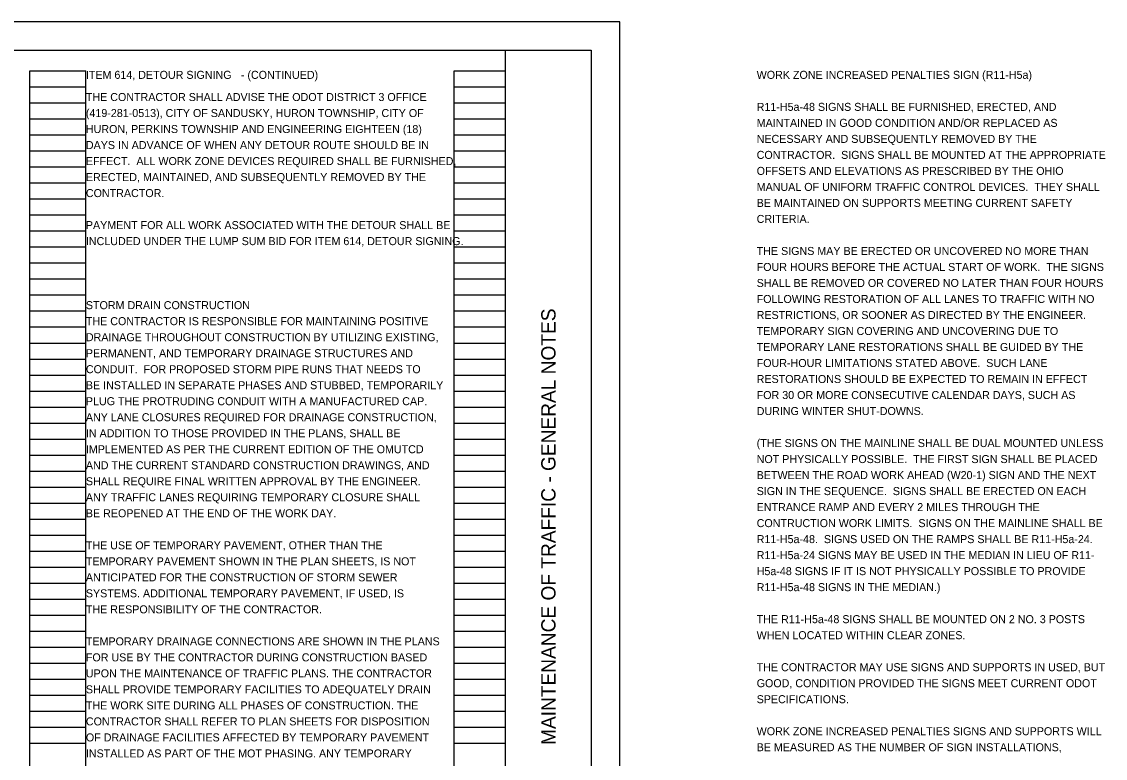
# Model space of a CAD drawing. Extents: x -68 to 43, y 0 to 22.
# Drawn here: x 23.54 to 42.49, y 9.12 to 22 of the extents above; entities that cross this region are included whole.
import ezdxf

# ---------------------------------------------------------------- set-up
doc = ezdxf.new("R2010")
doc.units = 0
for name, color, linetype in [('Default', 7, 'Continuous'), ('SH_Border', 7, 'Continuous'), ('SH_Cut_Line', 7, 'Continuous'), ('SH_Data', 7, 'Continuous'), ('SH_Text', 7, 'Continuous')]:
    doc.layers.add(name, color=color, linetype=linetype)

msp = doc.modelspace()

# ---------------------------------------------------------------- linework, layer by layer
at = {"layer": 'SH_Border'}
msp.add_line((32, 0.5), (32, 21.5), dxfattribs=at)
msp.add_lwpolyline([(1.5, 21.5), (33.5, 21.5), (33.5, 0.5), (1.5, 0.5)], close=True, dxfattribs=at)
at = {"layer": 'SH_Cut_Line'}
msp.add_lwpolyline([(0, 0), (34, 0), (34, 22), (0, 22)], close=True, dxfattribs=at)
at = {"layer": 'SH_Data'}
for p, q in [((23.68, 0.98), (23.68, 21.14)), ((23.68, 21.14), (24.66, 21.14)), ((24.66, 0.98), (24.66, 21.14)), ((31.1, 0.98), (31.1, 21.14)), ((31.1, 21.14), (32, 21.14)), ((32, 0.98), (32, 21.14)), ((23.68, 20.86), (24.66, 20.86)), ((31.1, 20.86), (32, 20.86)), ((23.68, 20.58), (24.66, 20.58)), ((31.1, 20.58), (32, 20.58)), ((23.68, 20.3), (24.66, 20.3)), ((31.1, 20.3), (32, 20.3)), ((23.68, 20.02), (24.66, 20.02)), ((31.1, 20.02), (32, 20.02)), ((23.68, 19.74), (24.66, 19.74)), ((31.1, 19.74), (32, 19.74)), ((23.68, 19.46), (24.66, 19.46)), ((31.1, 19.46), (32, 19.46)), ((23.68, 19.18), (24.66, 19.18)), ((31.1, 19.18), (32, 19.18)), ((23.68, 18.9), (24.66, 18.9)), ((31.1, 18.9), (32, 18.9)), ((23.68, 18.62), (24.66, 18.62)), ((31.1, 18.62), (32, 18.62)), ((23.68, 18.34), (24.66, 18.34)), ((31.1, 18.34), (32, 18.34)), ((23.68, 18.06), (24.66, 18.06)), ((31.1, 18.06), (32, 18.06)), ((23.68, 17.78), (24.66, 17.78)), ((31.1, 17.78), (32, 17.78)), ((23.68, 17.5), (24.66, 17.5)), ((31.1, 17.5), (32, 17.5)), ((23.68, 17.22), (24.66, 17.22)), ((31.1, 17.22), (32, 17.22)), ((23.68, 16.94), (24.66, 16.94)), ((31.1, 16.94), (32, 16.94)), ((23.68, 16.66), (24.66, 16.66)), ((31.1, 16.66), (32, 16.66)), ((23.68, 16.38), (24.66, 16.38)), ((31.1, 16.38), (32, 16.38)), ((23.68, 16.1), (24.66, 16.1)), ((31.1, 16.1), (32, 16.1)), ((23.68, 15.82), (24.66, 15.82)), ((31.1, 15.82), (32, 15.82)), ((23.68, 15.54), (24.66, 15.54)), ((31.1, 15.54), (32, 15.54)), ((23.68, 15.26), (24.66, 15.26)), ((31.1, 15.26), (32, 15.26)), ((23.68, 14.98), (24.66, 14.98)), ((31.1, 14.98), (32, 14.98)), ((23.68, 14.7), (24.66, 14.7)), ((31.1, 14.7), (32, 14.7)), ((23.68, 14.42), (24.66, 14.42)), ((31.1, 14.42), (32, 14.42)), ((23.68, 14.14), (24.66, 14.14)), ((31.1, 14.14), (32, 14.14)), ((23.68, 13.86), (24.66, 13.86)), ((31.1, 13.86), (32, 13.86)), ((23.68, 13.58), (24.66, 13.58)), ((31.1, 13.58), (32, 13.58)), ((23.68, 13.3), (24.66, 13.3)), ((31.1, 13.3), (32, 13.3)), ((23.68, 13.02), (24.66, 13.02)), ((31.1, 13.02), (32, 13.02)), ((23.68, 12.74), (24.66, 12.74)), ((31.1, 12.74), (32, 12.74)), ((23.68, 12.46), (24.66, 12.46)), ((31.1, 12.46), (32, 12.46)), ((23.68, 12.18), (24.66, 12.18)), ((31.1, 12.18), (32, 12.18)), ((23.68, 11.9), (24.66, 11.9)), ((31.1, 11.9), (32, 11.9)), ((23.68, 11.62), (24.66, 11.62)), ((31.1, 11.62), (32, 11.62)), ((23.68, 11.34), (24.66, 11.34)), ((31.1, 11.34), (32, 11.34)), ((23.68, 11.06), (24.66, 11.06)), ((31.1, 11.06), (32, 11.06)), ((23.68, 10.78), (24.66, 10.78)), ((31.1, 10.78), (32, 10.78)), ((23.68, 10.5), (24.66, 10.5)), ((31.1, 10.5), (32, 10.5)), ((23.68, 10.22), (24.66, 10.22)), ((31.1, 10.22), (32, 10.22)), ((23.68, 9.94), (24.66, 9.94)), ((31.1, 9.94), (32, 9.94)), ((23.68, 9.66), (24.66, 9.66)), ((31.1, 9.66), (32, 9.66)), ((23.68, 9.38), (24.66, 9.38)), ((31.1, 9.38), (32, 9.38))]:
    msp.add_line(p, q, dxfattribs=at)

# ---------------------------------------------------------------- texts
at = {"layer": 'Default'}
for s, p in [('THE CONTRACTOR SHALL ADVISE THE ODOT DISTRICT 3 OFFICE', (24.66, 20.612)), ('(419-281-0513), CITY OF SANDUSKY, HURON TOWNSHIP, CITY OF ', (24.66, 20.332)), ('HURON, PERKINS TOWNSHIP AND ENGINEERING EIGHTEEN (18) ', (24.66, 20.052)), ('DAYS IN ADVANCE OF WHEN ANY DETOUR ROUTE SHOULD BE IN ', (24.66, 19.772)), ('EFFECT.  ALL WORK ZONE DEVICES REQUIRED SHALL BE FURNISHED, ', (24.66, 19.492)), ('ERECTED, MAINTAINED, AND SUBSEQUENTLY REMOVED BY THE ', (24.66, 19.212)), ('CONTRACTOR.', (24.66, 18.932)), ('PAYMENT FOR ALL WORK ASSOCIATED WITH THE DETOUR SHALL BE', (24.66, 18.372)), ('INCLUDED UNDER THE LUMP SUM BID FOR ITEM 614, DETOUR SIGNING.', (24.66, 18.092))]:
    msp.add_text(s, height=0.14, dxfattribs=at).set_placement(p)
at = {"layer": 'SH_Data'}
msp.add_text('MAINTENANCE OF TRAFFIC - GENERAL NOTES', height=0.25, rotation=90, dxfattribs=at).set_placement((32.875, 9.35))
at = {"layer": 'SH_Text'}
for s, p in [('ITEM 614, DETOUR SIGNING', (24.66, 21)), (' - (CONTINUED)', (27.319, 21)), ('WORK ZONE INCREASED PENALTIES SIGN (R11-H5a)', (36.393, 21)), ('R11-H5a-48 SIGNS SHALL BE FURNISHED, ERECTED, AND ', (36.393, 20.44)), ('MAINTAINED IN GOOD CONDITION AND/OR REPLACED AS ', (36.393, 20.16)), ('NECESSARY AND SUBSEQUENTLY REMOVED BY THE ', (36.393, 19.88)), ('CONTRACTOR.  SIGNS SHALL BE MOUNTED AT THE APPROPRIATE ', (36.393, 19.6)), ('OFFSETS AND ELEVATIONS AS PRESCRIBED BY THE OHIO ', (36.393, 19.32)), ('MANUAL OF UNIFORM TRAFFIC CONTROL DEVICES.  THEY SHALL ', (36.393, 19.04)), ('BE MAINTAINED ON SUPPORTS MEETING CURRENT SAFETY ', (36.393, 18.76)), ('CRITERIA.', (36.393, 18.48)), ('THE SIGNS MAY BE ERECTED OR UNCOVERED NO MORE THAN ', (36.393, 17.92)), ('FOUR HOURS BEFORE THE ACTUAL START OF WORK.  THE SIGNS ', (36.393, 17.64)), ('SHALL BE REMOVED OR COVERED NO LATER THAN FOUR HOURS ', (36.393, 17.36)), ('STORM DRAIN CONSTRUCTION', (24.66, 16.972)), ('FOLLOWING RESTORATION OF ALL LANES TO TRAFFIC WITH NO ', (36.393, 17.08)), ('RESTRICTIONS, OR SOONER AS DIRECTED BY THE ENGINEER.  ', (36.393, 16.8)), ('THE CONTRACTOR IS RESPONSIBLE FOR MAINTAINING POSITIVE', (24.66, 16.692)), ('DRAINAGE THROUGHOUT CONSTRUCTION BY UTILIZING EXISTING,', (24.66, 16.412)), ('TEMPORARY SIGN COVERING AND UNCOVERING DUE TO ', (36.393, 16.52)), ('TEMPORARY LANE RESTORATIONS SHALL BE GUIDED BY THE ', (36.393, 16.24)), ('PERMANENT, AND TEMPORARY DRAINAGE STRUCTURES AND', (24.66, 16.132)), ('CONDUIT.  FOR PROPOSED STORM PIPE RUNS THAT NEEDS TO', (24.66, 15.852)), ('FOUR-HOUR LIMITATIONS STATED ABOVE.  SUCH LANE ', (36.393, 15.96)), ('RESTORATIONS SHOULD BE EXPECTED TO REMAIN IN EFFECT ', (36.393, 15.68)), ('BE INSTALLED IN SEPARATE PHASES AND STUBBED, TEMPORARILY', (24.66, 15.572)), ('PLUG THE PROTRUDING CONDUIT WITH A MANUFACTURED CAP.', (24.66, 15.292)), ('FOR 30 OR MORE CONSECUTIVE CALENDAR DAYS, SUCH AS ', (36.393, 15.4)), ('DURING WINTER SHUT-DOWNS.', (36.393, 15.12)), ('ANY LANE CLOSURES REQUIRED FOR DRAINAGE CONSTRUCTION,', (24.66, 15.012)), ('IN ADDITION TO THOSE PROVIDED IN THE PLANS, SHALL BE', (24.66, 14.732)), ('(THE SIGNS ON THE MAINLINE SHALL BE DUAL MOUNTED UNLESS ', (36.393, 14.56)), ('IMPLEMENTED AS PER THE CURRENT EDITION OF THE OMUTCD', (24.66, 14.452)), ('NOT PHYSICALLY POSSIBLE.  THE FIRST SIGN SHALL BE PLACED ', (36.393, 14.28)), ('AND THE CURRENT STANDARD CONSTRUCTION DRAWINGS, AND', (24.66, 14.172)), ('SHALL REQUIRE FINAL WRITTEN APPROVAL BY THE ENGINEER.', (24.66, 13.892)), ('BETWEEN THE ROAD WORK AHEAD (W20-1) SIGN AND THE NEXT ', (36.393, 14)), ('SIGN IN THE SEQUENCE.  SIGNS SHALL BE ERECTED ON EACH ', (36.393, 13.72)), ('ANY TRAFFIC LANES REQUIRING TEMPORARY CLOSURE SHALL', (24.66, 13.612)), ('BE REOPENED AT THE END OF THE WORK DAY.', (24.66, 13.332)), ('ENTRANCE RAMP AND EVERY 2 MILES THROUGH THE ', (36.393, 13.44)), ('CONTRUCTION WORK LIMITS.  SIGNS ON THE MAINLINE SHALL BE ', (36.393, 13.16)), ('THE USE OF TEMPORARY PAVEMENT, OTHER THAN THE', (24.66, 12.772)), ('R11-H5a-48.  SIGNS USED ON THE RAMPS SHALL BE R11-H5a-24.  ', (36.393, 12.88)), ('R11-H5a-24 SIGNS MAY BE USED IN THE MEDIAN IN LIEU OF R11-', (36.393, 12.6)), ('TEMPORARY PAVEMENT SHOWN IN THE PLAN SHEETS, IS NOT', (24.66, 12.492)), ('ANTICIPATED FOR THE CONSTRUCTION OF STORM SEWER', (24.66, 12.212)), ('H5a-48 SIGNS IF IT IS NOT PHYSICALLY POSSIBLE TO PROVIDE ', (36.393, 12.32)), ('R11-H5a-48 SIGNS IN THE MEDIAN.)', (36.393, 12.04)), ('SYSTEMS. ADDITIONAL TEMPORARY PAVEMENT, IF USED, IS', (24.66, 11.932)), ('THE RESPONSIBILITY OF THE CONTRACTOR.', (24.66, 11.652)), ('THE R11-H5a-48 SIGNS SHALL BE MOUNTED ON 2 NO. 3 POSTS ', (36.393, 11.48)), ('TEMPORARY DRAINAGE CONNECTIONS ARE SHOWN IN THE PLANS', (24.66, 11.092)), ('WHEN LOCATED WITHIN CLEAR ZONES.', (36.393, 11.2)), ('FOR USE BY THE CONTRACTOR DURING CONSTRUCTION BASED', (24.66, 10.812)), ('UPON THE MAINTENANCE OF TRAFFIC PLANS. THE CONTRACTOR', (24.66, 10.532)), ('THE CONTRACTOR MAY USE SIGNS AND SUPPORTS IN USED, BUT ', (36.393, 10.64)), ('GOOD, CONDITION PROVIDED THE SIGNS MEET CURRENT ODOT ', (36.393, 10.36)), ('SHALL PROVIDE TEMPORARY FACILITIES TO ADEQUATELY DRAIN', (24.66, 10.252)), ('THE WORK SITE DURING ALL PHASES OF CONSTRUCTION. THE', (24.66, 9.972)), ('SPECIFICATIONS.', (36.393, 10.08)), ('CONTRACTOR SHALL REFER TO PLAN SHEETS FOR DISPOSITION', (24.66, 9.692)), ('OF DRAINAGE FACILITIES AFFECTED BY TEMPORARY PAVEMENT', (24.66, 9.412)), ('WORK ZONE INCREASED PENALTIES SIGNS AND SUPPORTS WILL ', (36.393, 9.52)), ('BE MEASURED AS THE NUMBER OF SIGN INSTALLATIONS, ', (36.393, 9.24)), ('INSTALLED AS PART OF THE MOT PHASING. ANY TEMPORARY ', (24.66, 9.132))]:
    msp.add_text(s, height=0.14, dxfattribs=at).set_placement(p)

doc.saveas('drawing.dxf')
